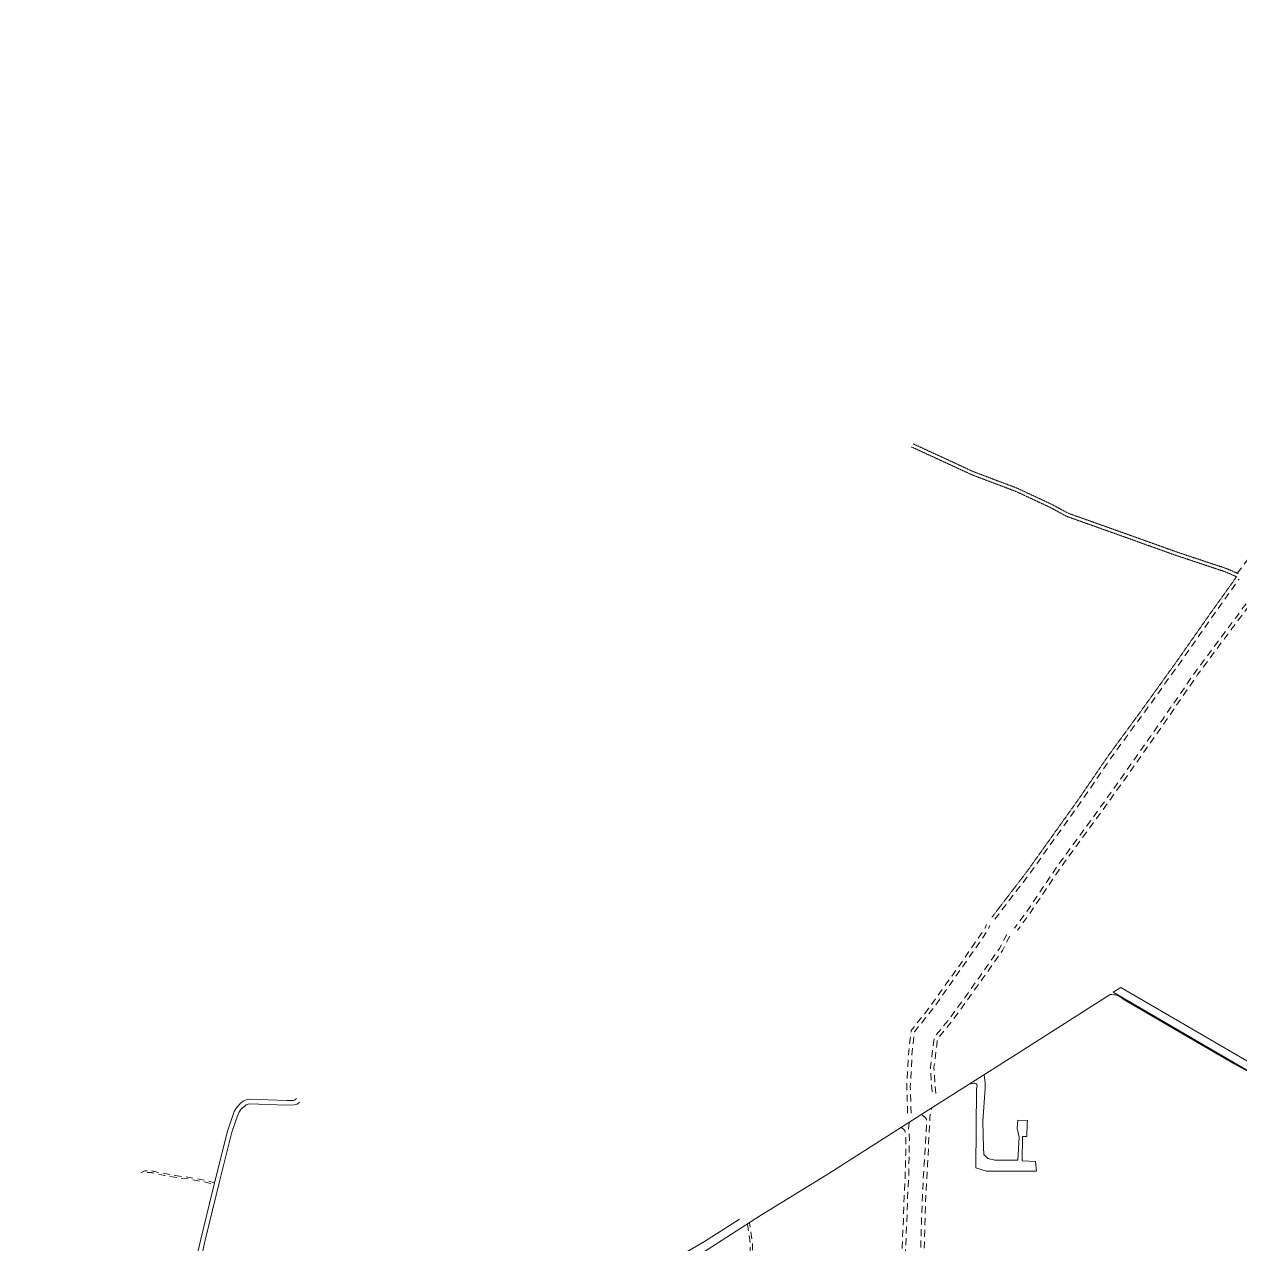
# Model space of a CAD drawing. Header units: metres. Extents: x 556238 to 587446, y 1177111 to 1219372.
# Drawn here: x 568667 to 569715, y 1208425 to 1209476 of the extents above; entities that cross this region are included whole.
import ezdxf

# ---------------------------------------------------------------- set-up
doc = ezdxf.new("R2010")
doc.units = ezdxf.units.M
doc.header["$MEASUREMENT"] = 0
doc.linetypes.add('Xr_Nen GT$0$HIDDEN', pattern=[0.375, 0.25, -0.125])
doc.linetypes.add('Xr_Nen GT$0$MON', pattern=[10, 6, -4])
for name, color, linetype, lineweight in [('Xr_Nen GT$0$DUONG BT-NEN BT', 38, 'Continuous', 0), ('Xr_Nen GT$0$DUONG NHUA', 38, 'Continuous', 0), ('Xr_Nen GT$0$DUONG_DA', 38, 'Xr_Nen GT$0$MON', 0)]:
    doc.layers.add(name, color=color, linetype=linetype, lineweight=lineweight)

msp = doc.modelspace()

# ---------------------------------------------------------------- linework, layer by layer
at = {"layer": 'Xr_Nen GT$0$DUONG BT-NEN BT', "flags": 128}
for points in [[(569481.7865, 1208562.04837), (569485.73898, 1208562.94281, -0.4691155553), (569488.67253, 1208560.69077), (569488.20927, 1208557.97556), (569487.42648, 1208489.88003), (569496.67465, 1208487.12759), (569539.8757, 1208487.12759), (569539.13329, 1208495.45797), (569527.54885, 1208496.00479), (569527.92169, 1208516.93528), (569531.52478, 1208517.00953), (569531.9331, 1208528.2229), (569531.97859, 1208530.7764), (569523.78715, 1208530.92232), (569523.12934, 1208523.7528), (569524.81199, 1208516.51247), (569523.76741, 1208496.47468), (569503.86902, 1208496.42418), (569498.00191, 1208498.01436), (569494.52168, 1208501.54227), (569494.22268, 1208507.55481), (569493.67344, 1208529.83932), (569495.61246, 1208558.60353), (569495.50595, 1208563.01458), (569494.61792, 1208570.13154)], [(568745.21952, 1208104.50838), (568742.72551, 1208112.36841), (568742.3086, 1208121.0129), (568742.34155, 1208128.50968), (568750.83087, 1208151.77988), (568755.92812, 1208173.65229), (568763.4893, 1208202.58446), (568771.2161, 1208227.35256), (568775.20284, 1208242.89946), (568777.20889, 1208256.93168), (568787.06642, 1208296.8531), (568798.02724, 1208337.50626), (568808.76133, 1208381.96304), (568819.1977, 1208428.43246), (568831.86886, 1208480.30678), (568842.23942, 1208521.68792), (568846.78095, 1208535.20184, -0.1504926903), (568855.06405, 1208546.73225, -0.1254027892), (568861.01, 1208549.24336), (568893.37198, 1208548.03444), (568899.1982, 1208548.11528), (568900.47512, 1208548.53194), (568901.93276, 1208549.74322)], [(568748.76985, 1208106.71807), (568746.69505, 1208113.09627), (568746.30903, 1208121.10051), (568746.33845, 1208127.79432), (568754.67156, 1208150.63634), (568759.81163, 1208172.6925), (568767.33566, 1208201.48254), (568775.06521, 1208226.25943), (568779.13169, 1208242.11731), (568781.14028, 1208256.16727), (568790.93958, 1208295.8529), (568801.9031, 1208336.51603), (568812.65711, 1208381.05532), (568823.0923, 1208427.51954), (568835.75178, 1208479.346), (568846.08117, 1208520.56288), (568850.57257, 1208533.92762, -0.1504926903), (568857.48195, 1208543.54575, -0.1158372126), (568861.27098, 1208545.23082), (568893.32503, 1208544.0334), (568899.86131, 1208544.1241), (568902.44321, 1208544.96656), (568904.48924, 1208546.66678)]]:
    msp.add_lwpolyline(points, format="xyb", dxfattribs=at)
at = {"layer": 'Xr_Nen GT$0$DUONG NHUA'}
msp.add_lwpolyline([(570132.74405, 1208333.21036), (569967.2164, 1208430.50971), (569801.69131, 1208527.24824), (569605.97796, 1208641.33796), (569612.55809, 1208645.60167), (569805.21954, 1208533.29214), (569970.7546, 1208436.54758), (570139.56875, 1208337.32351)], dxfattribs=at)
at = {"layer": 'Xr_Nen GT$0$DUONG NHUA', "flags": 128}
for points in [[(569819.0431, 1208519.58697), (569710.35044, 1208579.76179), (569659.40836, 1208609.3378), (569614.53206, 1208635.44395, 0.2181016739), (569603.351, 1208639.306), (569519.35388, 1208585.94165), (569452.74917, 1208543.59779), (569358.439, 1208483.66), (569301.85821, 1208448.70057), (569252.01, 1208416.527)], [(568666.446, 1208140.757), (568708.50218, 1208087.86135, 0.0975281598), (568708.64939, 1208087.73619), (568711.95846, 1208085.88445, 0.2880383469), (568719.55028, 1208087.81823), (568747.006, 1208105.675), (568762.817, 1208115.025), (568806.43012, 1208142.8207), (568836.41123, 1208162.52295), (568857.968, 1208175.418), (568919.1393, 1208214.55211), (568955.70698, 1208238.38044), (568978.267, 1208251.943), (569020.84317, 1208278.8326), (569054.32389, 1208299.35299), (569078.79484, 1208316.41049), (569101.383, 1208330.183), (569136.89255, 1208352.95039), (569165.46028, 1208371.42053), (569199.61121, 1208391.94197), (569227.53957, 1208410.70817), (569236.315, 1208416.194), (569253.69292, 1208426.40263), (569283.7516, 1208445.57862)]]:
    msp.add_lwpolyline(points, format="xyb", dxfattribs=at)
at = {"layer": 'Xr_Nen GT$0$DUONG_DA', "flags": 128}
for points in [[(569713.02576, 1209002.55342), (569733.63647, 1209030.01187), (569767.90084, 1209077.03149), (569803.67126, 1209126.3531), (569835.9494, 1209172.38309), (569867.13103, 1209217.20987), (569902.09522, 1209266.81329), (569933.57209, 1209311.85871), (569970.33126, 1209361.66156), (570030.96797, 1209450.43729), (570049.32256, 1209476.17559)], [(569503.93158, 1208704.37294), (569534.72983, 1208744.60693), (569561.84823, 1208782.69129), (569578.90315, 1208806.55291), (569603.69709, 1208842.88936), (569633.15896, 1208883.1968), (569664.25847, 1208926.46697), (569688.0663, 1208960.52541), (569711.67892, 1208993.62036), (569714.58216, 1208997.74163)], [(569738.16107, 1209000.81673), (569713.36954, 1208966.61662), (569676.56862, 1208917.34632), (569648.40445, 1208876.38227), (569601.19169, 1208809.49785), (569557.50484, 1208749.65505), (569531.09476, 1208710.27571), (569521.01821, 1208696.69154)], [(569740.59002, 1208999.05599), (569715.78592, 1208964.83853), (569679.00738, 1208915.59819), (569650.86603, 1208874.66736), (569603.62881, 1208807.74827), (569559.96311, 1208747.93444), (569533.54665, 1208708.54559), (569523.42768, 1208694.90423)], [(569428.75331, 1208537.01436), (569428.00799, 1208559.41717), (569429.68575, 1208590.55635), (569431.86287, 1208608.4755), (569448.07638, 1208628.908), (569472.55605, 1208663.38343), (569490.15088, 1208688.76072), (569495.67843, 1208697.01436), (569496.79641, 1208699.9311)], [(569431.75165, 1208537.11411), (569431.01067, 1208559.38628), (569432.67599, 1208590.29444), (569434.73891, 1208607.27362), (569450.47614, 1208627.1059), (569475.01186, 1208661.66028), (569492.63006, 1208687.07127), (569498.35889, 1208695.62546), (569499.59768, 1208698.85738)], [(569514.28255, 1208691.20576), (569507.91092, 1208679.08532), (569490.63246, 1208654.34081), (569465.5328, 1208619.39591), (569451.61685, 1208602.24921), (569450.8294, 1208595.81171), (569448.42444, 1208576.58453), (569450.03381, 1208552.86633)], [(569516.93798, 1208689.80982), (569510.4786, 1208677.52242), (569493.08072, 1208652.6069), (569467.91786, 1208617.57402), (569454.4899, 1208601.0286), (569453.80671, 1208595.44341), (569451.43714, 1208576.49912), (569453.02692, 1208553.06943)]]:
    msp.add_lwpolyline(points, dxfattribs=at)
at = {"layer": 'Xr_Nen GT$0$DUONG_DA', "linetype": 'Xr_Nen GT$0$HIDDEN', "flags": 128}
for points in [[(569433.4309, 1209114.41626), (569485.61881, 1209090.34002), (569523.25729, 1209076.11041), (569552.79873, 1209062.3276), (569566.99952, 1209054.62151), (569612.03057, 1209038.57804), (569661.54504, 1209020.85794), (569704.23079, 1209006.64105), (569713.72954, 1209002.41968)], [(569432.17418, 1209111.69218), (569484.45855, 1209087.57143), (569522.09099, 1209073.34411), (569551.44785, 1209059.64741), (569565.77333, 1209051.87366), (569611.02173, 1209035.75276), (569660.56551, 1209018.02217), (569703.14509, 1209003.84063), (569712.51119, 1208999.67821)], [(569501.5494, 1208706.19645), (569532.31614, 1208746.38927), (569559.40601, 1208784.43358), (569576.44348, 1208808.27079), (569601.24642, 1208844.62042), (569630.72989, 1208884.95742), (569661.81093, 1208928.20187), (569685.61577, 1208962.25605), (569709.23155, 1208995.35543), (569712.1296, 1208999.46933)]]:
    msp.add_lwpolyline(points, dxfattribs=at)
at = {"layer": 'Xr_Nen GT$0$DUONG_DA', "flags": 128}
for points in [[(569430.10746, 1208529.1805), (569429.31057, 1208522.80098), (569429.97684, 1208518.84977), (569430.28117, 1208512.98771), (569430.081, 1208501.40536), (569429.66228, 1208482.26989), (569428.67053, 1208464.30698), (569428.11512, 1208444.77499), (569427.08223, 1208422.6477), (569425.97305, 1208396.34366), (569424.92387, 1208364.07377), (569423.63277, 1208336.31971), (569422.20747, 1208309.20749), (569421.02283, 1208287.73423), (569421.87312, 1208276.73809, 0.4011204115), (569422.38776, 1208276.2769), (569433.9517, 1208276.65013, 0.3895943591), (569434.43488, 1208277.12362), (569434.95439, 1208287.00683), (569436.385, 1208316.54587), (569436.98195, 1208350.75594), (569438.41313, 1208379.21128), (569439.65158, 1208402.53681), (569439.61477, 1208405.99148), (569440.20032, 1208426.44621), (569441.45245, 1208466.20632), (569442.94118, 1208492.69062), (569444.99566, 1208526.56843, 0.1137267546), (569445.09634, 1208531.70365, 0.1526903819), (569440.38094, 1208535.73469)], [(570052.84607, 1207429.56034), (569973.36447, 1207571.63526), (569935.22806, 1207669.19201), (569857.63258, 1207794.28235), (569755.95523, 1207950.08069, -0.0000260349), (569755.9552, 1207950.08074), (569651.55686, 1208110.08479), (569557.25495, 1208253.55439), (569538.76855, 1208282.75171), (569513.01841, 1208321.72746), (569493.61072, 1208350.89673), (569474.45001, 1208380.13851), (569468.86449, 1208388.79826), (569465.20414, 1208392.54109), (569460.24589, 1208396.37846), (569452.38356, 1208400.7799, -0.1734827294), (569442.88576, 1208408.9653, -0.2257462724), (569442.71238, 1208409.35836), (569443.19897, 1208426.35607), (569444.4498, 1208466.0749), (569445.93703, 1208492.5325), (569447.60477, 1208526.32709), (569448.04082, 1208534.37962), (569449.62311, 1208541.5952)], [(569423.26946, 1208524.86857), (569426.36737, 1208522.21294), (569426.98984, 1208518.52149), (569427.27983, 1208512.9358), (569427.08157, 1208501.4641), (569426.66409, 1208482.38543), (569425.67288, 1208464.43233), (569425.11711, 1208444.88758), (569424.08518, 1208422.78083), (569422.9751, 1208396.4556), (569421.92613, 1208364.19223), (569420.63643, 1208336.46816), (569419.21182, 1208309.36886), (569418.01643, 1208287.70107), (569418.92135, 1208275.99845, -0.315641008), (569418.629, 1208275.50438), (569415.25885, 1208273.97914), (569386.32816, 1208271.50788), (569365.93885, 1208268.94158), (569349.50135, 1208267.66427), (569339.4121, 1208266.37566), (569330.5523, 1208265.17486), (569292.51359, 1208263.09234, -0.3365844634), (569292.01272, 1208263.43109), (569287.82465, 1208275.78718), (569285.62291, 1208286.46593), (569284.11602, 1208297.73617, 0.0228317297), (569284.24912, 1208301.60759, -0.2089368315), (569285.46516, 1208304.47853, -0.0463356429), (569292.12488, 1208309.70703, 0.1661427606), (569294.60849, 1208312.85132, 0.0935300589), (569296.60907, 1208325.84699), (569296.12421, 1208340.19733), (569295.15307, 1208387.02084), (569294.94742, 1208425.00687), (569292.44381, 1208442.62503)], [(568767.45534, 1208485.57132), (568770.20668, 1208487.07245, -0.1346521306), (568781.26975, 1208486.29231), (568797.22465, 1208483.18836), (568808.1902, 1208481.963), (568827.1518, 1208478.27959), (568831.02944, 1208476.87028), (568830.55325, 1208474.92081), (568829.00997, 1208475.82952), (568826.50503, 1208476.74855), (568823.20318, 1208477.61175), (568808.70479, 1208480.27247), (568798.84799, 1208481.55964), (568788.11471, 1208483.28605), (568777.98586, 1208485.61252, 0.1143136065), (568770.51466, 1208485.59856, 0.0969411398), (568769.02735, 1208484.92939, 0.5172679921)], [(569290.59841, 1208441.43315), (569292.94819, 1208424.86041), (569293.15318, 1208386.99469), (569294.12491, 1208340.14282), (569294.61021, 1208325.77946, -0.0935300589), (569292.72249, 1208313.5169, -0.1661427606), (569291.0406, 1208311.38761, 0.0463356429), (569284.08995, 1208305.9307, 0.2089368315), (569282.24924, 1208301.58501, -0.0241381429), (569282.10498, 1208297.68557), (569283.64988, 1208286.13106), (569285.89082, 1208275.26224), (569290.93924, 1208260.36782, 0.3365844633), (569291.44011, 1208260.02907), (569330.83621, 1208262.18592), (569339.8036, 1208263.40129), (569349.80779, 1208264.67904), (569366.24255, 1208265.95613), (569386.64327, 1208268.52387), (569416.02695, 1208271.03382), (569417.95578, 1208271.90677, -0.5802365545), (569418.65906, 1208271.39772), (569418.14156, 1208266.59119), (569417.38371, 1208249.87169), (569416.75073, 1208220.77555), (569414.53123, 1208163.36576), (569411.51887, 1208092.3623), (569410.26265, 1208051.80951), (569408.07699, 1208021.10522), (569407.05175, 1208012.54654), (569407.76558, 1207998.07653), (569407.80641, 1207993.16694), (569406.83949, 1207985.46034), (569406.52511, 1207966.08399), (569405.19083, 1207933.1925), (569403.3084, 1207877.48124, -0.3955179415), (569402.82392, 1207876.99835), (569370.68827, 1207876.01876), (569318.74712, 1207875.06544), (569278.94499, 1207876.33336), (569250.43092, 1207877.13437), (569219.97652, 1207878.92338), (569193.14188, 1207880.37096), (569181.89885, 1207880.5419, 0.0207948862), (569181.85729, 1207880.5408, 0.0856626288), (569178.28259, 1207879.67028, 0.0810655424), (569175.46257, 1207877.52799, 0.2147028408), (569173.04723, 1207873.15607), (569172.44717, 1207865.83223), (569172.06296, 1207853.55588), (569171.44691, 1207849.61539), (569170.70974, 1207846.83249), (569170.1293, 1207845.03837, -0.0971128876), (569168.40317, 1207842.10047, -0.0488845408), (569161.23581, 1207840.86165), (569150.22977, 1207840.0517), (569135.84553, 1207838.89227), (569119.74485, 1207837.01944), (569109.42766, 1207836.42098), (569082.55425, 1207835.29697), (569077.0104, 1207834.75983), (569054.21, 1207832.59131), (569012.35674, 1207830.3449)]]:
    msp.add_lwpolyline(points, format="xyb", dxfattribs=at)

doc.saveas('drawing.dxf')
